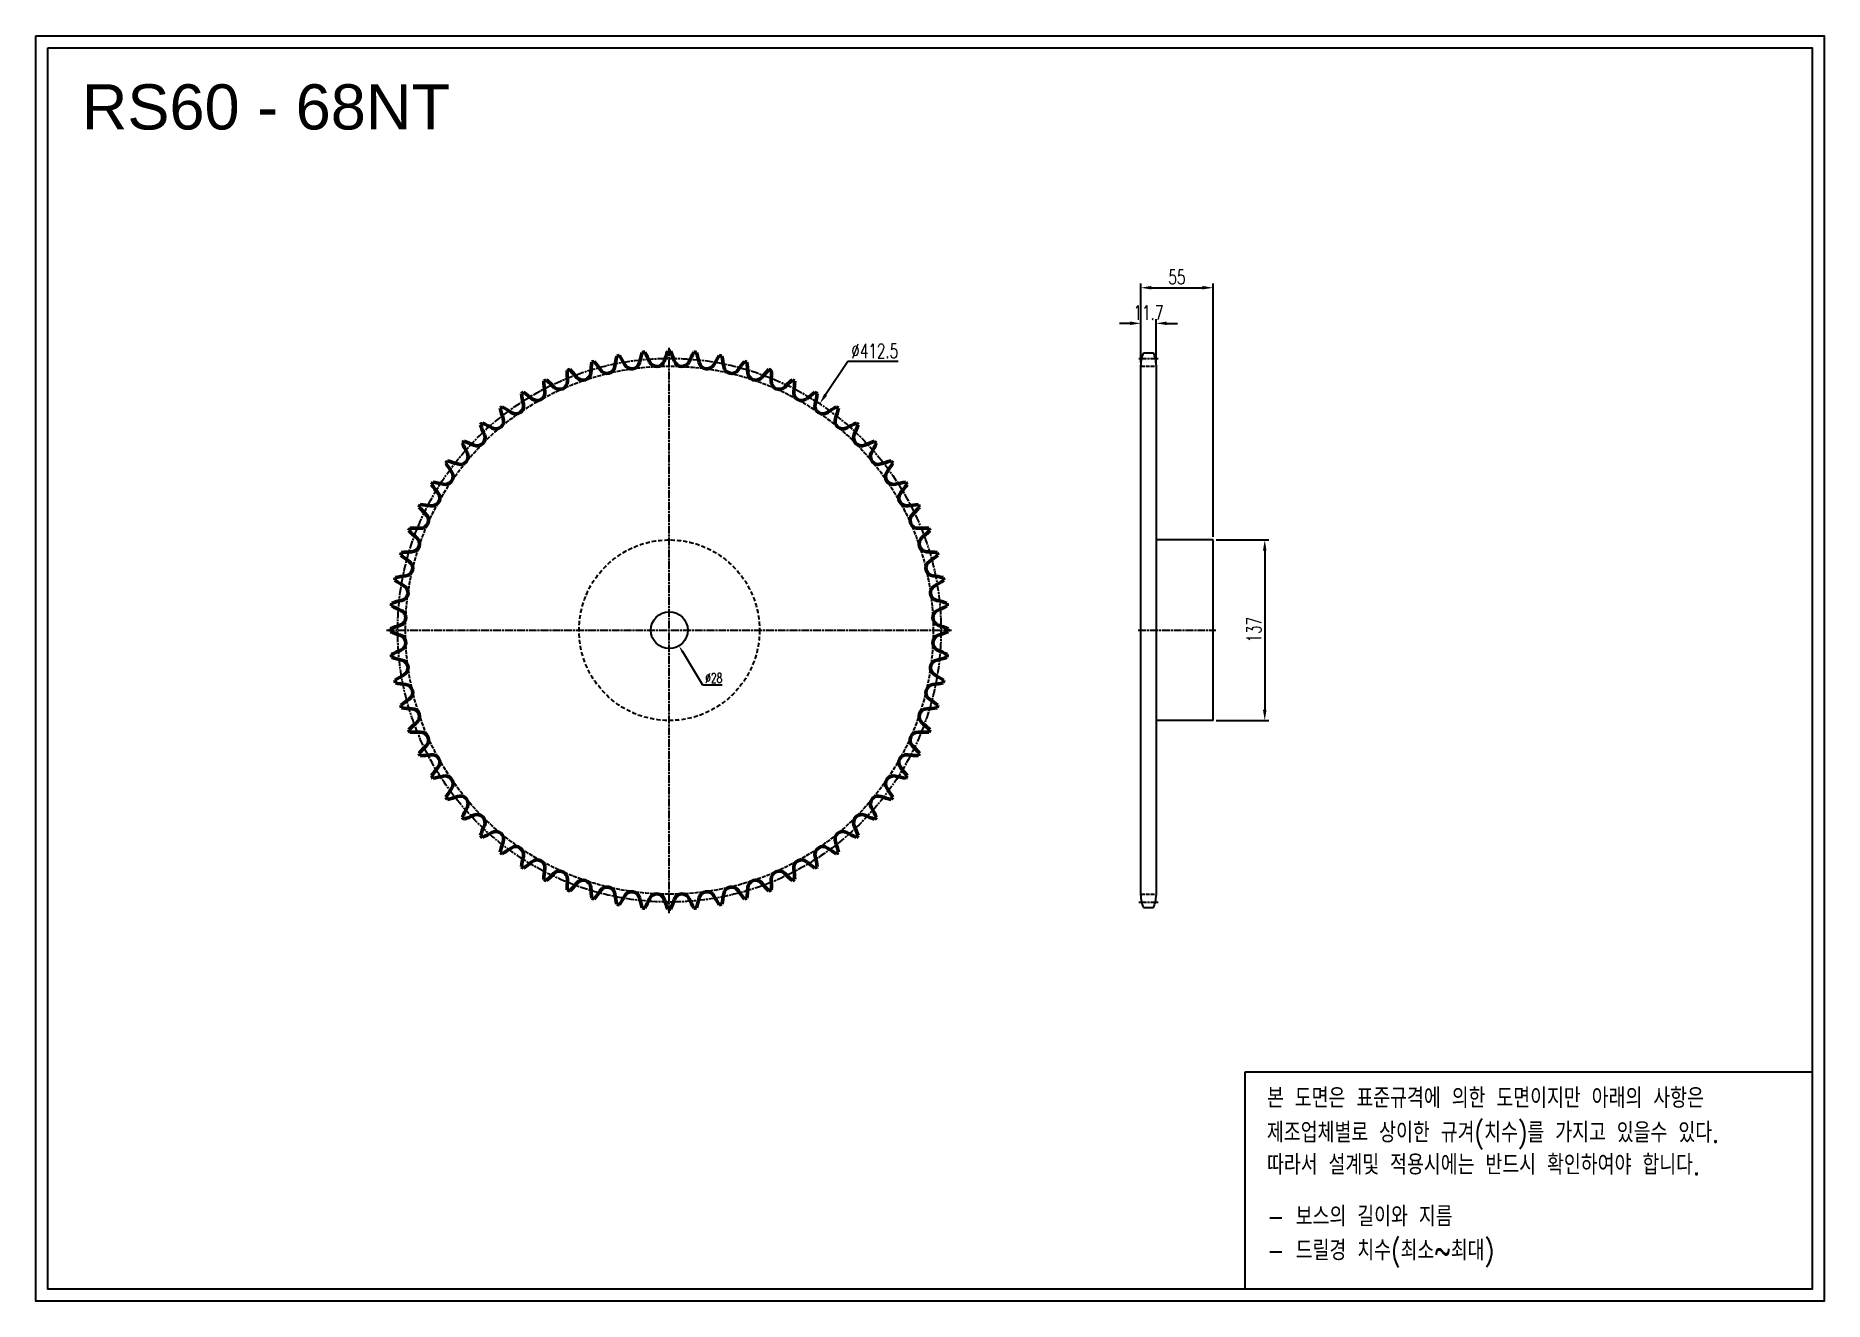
# Model space of a CAD drawing. Header units: millimetres. Extents: x 38304 to 39662, y 3715 to 4675.
import ezdxf

# ---------------------------------------------------------------- set-up
doc = ezdxf.new("R2010")
doc.units = ezdxf.units.MM
for name, pattern in [('AM_ISO02W050', [7.5, 6, -1.5]), ('AM_ISO02W050x2', [3.75, 3, -0.75]), ('AM_ISO08W050', [18, 12, -1.5, 3, -1.5]), ('AM_ISO08W050x2', [9, 6, -0.75, 1.5, -0.75]), ('HIDDEN', [9.525, 6.35, -3.175])]:
    doc.linetypes.add(name, pattern=pattern)
for name, color, linetype, lineweight in [('AM_0N', 7, 'Continuous', 50), ('AM_3N', 6, 'AM_ISO02W050', 25), ('AM_7', 4, 'AM_ISO08W050', 25), ('AM_7N', 4, 'AM_ISO08W050', 25)]:
    doc.layers.add(name, color=color, linetype=linetype, lineweight=lineweight)
doc.layers.add('HL', color=2, linetype='HIDDEN')
doc.layers.add('S-DIM', color=7, linetype='Continuous')
doc.styles.add('HAN', font='ROMANS.shx', dxfattribs={"width": 0.7, "bigfont": 'whgtxt.shx'})
doc.styles.add('HSG', font='SIMPLEX.shx', dxfattribs={"width": 0.7, "bigfont": 'HSG.shx'})
doc.styles.get("Standard").update_dxf_attribs({"font": 'arial.ttf'})
doc.dimstyles.new('APP16', dxfattribs={"dimscale": 3, "dimtxt": 2.4, "dimasz": 1.8, "dimexe": 0.7, "dimexo": 0.5, "dimgap": 0.6, "dimtad": 1, "dimtoh": 1, "dimdec": 1, "dimrnd": 0.01, "dimzin": 9, "dimdsep": 46, "dimtxsty": 'HSG', "dimcen": 0, "dimclrd": 1, "dimclre": 1, "dimclrt": 256, "dimazin": 2, "dimtp": 1, "dimtm": 1, "dimtfac": 0.5, "dimtdec": 1, "dimtofl": 0, "dimtmove": 0, "dimatfit": 3, "dimfxl": 0, "dimtvp": 1, "dimtolj": 2, "dimlwd": -1, "dimlwe": -1, "dimarcsym": 0})
doc.dimstyles.new('APP23', dxfattribs={"dimscale": 4.5, "dimtxt": 2.4, "dimasz": 1.8, "dimexe": 0.7, "dimexo": 0.5, "dimgap": 0.6, "dimtad": 1, "dimtoh": 1, "dimdec": 1, "dimrnd": 0.01, "dimzin": 9, "dimdsep": 46, "dimtxsty": 'HSG', "dimcen": 0, "dimclrd": 1, "dimclre": 1, "dimclrt": 256, "dimazin": 2, "dimtp": 1, "dimtm": 1, "dimtfac": 0.5, "dimtdec": 1, "dimtix": 1, "dimtofl": 0, "dimtmove": 0, "dimatfit": 3, "dimfxl": 0, "dimtvp": 1, "dimtolj": 2, "dimlwd": -1, "dimlwe": -1, "dimarcsym": 0})

# ---------------------------------------------------------------- blocks, each defined once
blk = doc.blocks.new('*D1')
at = {"layer": 'Defpoints', "color": 0, "transparency": 16777216}
for p in [(38899.6, 4395.8), (38671.3, 4052.2)]:
    blk.add_point(p, dxfattribs=at)
at = {"layer": 'S-DIM', "color": 1, "transparency": 16777216}
for p, q in [((38920.9, 4427.8), (38904.1, 4402.5)), ((38959.2, 4427.8), (38920.9, 4427.8))]:
    blk.add_line(p, q, dxfattribs=at)
blk.add_solid([(38903, 4403.3), (38905.2, 4401.8), (38899.6, 4395.8)], dxfattribs=at)
at = {"layer": 'S-DIM', "transparency": 16777216, "insert": (38941.4, 4435.9), "char_height": 10.8, "attachment_point": 5, "style": 'HSG'}
blk.add_mtext('\\A2;∅412.5', dxfattribs=at)
blk = doc.blocks.new('*D2')
at = {"layer": 'Defpoints', "color": 0, "transparency": 16777216}
for p in [(39155, 4456.8), (39143.3, 4424.9), (39155, 4424.3)]:
    blk.add_point(p, dxfattribs=at)
at = {"layer": 'S-DIM', "color": 1, "transparency": 16777216}
for p, q in [((39135.2, 4456.8), (39127.1, 4456.8)), ((39143.3, 4427.2), (39143.3, 4460)), ((39155, 4426.5), (39155, 4460)), ((39163.1, 4456.8), (39171.2, 4456.8))]:
    blk.add_line(p, q, dxfattribs=at)
for points in [[(39135.2, 4458.2), (39135.2, 4455.5), (39143.3, 4456.8)], [(39163.1, 4458.2), (39163.1, 4455.5), (39155, 4456.8)]]:
    blk.add_solid(points, dxfattribs=at)
at = {"layer": 'S-DIM', "transparency": 16777216, "insert": (39149.2, 4464.9), "char_height": 10.8, "attachment_point": 5, "style": 'HSG'}
blk.add_mtext('\\A2;11.7', dxfattribs=at)
blk = doc.blocks.new('*D3')
at = {"layer": 'Defpoints', "color": 0, "transparency": 16777216}
for p in [(39198.3, 4483.8), (39143.3, 4424.9), (39198.3, 4292.5)]:
    blk.add_point(p, dxfattribs=at)
at = {"layer": 'S-DIM', "color": 1, "transparency": 16777216}
for p, q in [((39143.3, 4427.2), (39143.3, 4487)), ((39151.4, 4483.8), (39190.2, 4483.8)), ((39198.3, 4294.8), (39198.3, 4487))]:
    blk.add_line(p, q, dxfattribs=at)
for points in [[(39151.4, 4485.2), (39151.4, 4482.5), (39143.3, 4483.8)], [(39190.2, 4485.2), (39190.2, 4482.5), (39198.3, 4483.8)]]:
    blk.add_solid(points, dxfattribs=at)
at = {"layer": 'S-DIM', "transparency": 16777216, "insert": (39170.8, 4491.9), "char_height": 10.8, "attachment_point": 5, "style": 'HSG'}
blk.add_mtext('\\A2;55', dxfattribs=at)
blk = doc.blocks.new('*D4')
at = {"layer": 'Defpoints', "color": 0, "transparency": 16777216}
for p in [(39198.3, 4292.5), (39198.3, 4155.5), (39237.5, 4155.5)]:
    blk.add_point(p, dxfattribs=at)
at = {"layer": 'S-DIM', "color": 1, "transparency": 16777216}
for p, q in [((39200.6, 4292.5), (39240.6, 4292.5)), ((39237.5, 4284.4), (39237.5, 4163.6)), ((39200.6, 4155.5), (39240.6, 4155.5))]:
    blk.add_line(p, q, dxfattribs=at)
for points in [[(39236.1, 4284.4), (39238.8, 4284.4), (39237.5, 4292.5)], [(39236.1, 4163.6), (39238.8, 4163.6), (39237.5, 4155.5)]]:
    blk.add_solid(points, dxfattribs=at)
at = {"layer": 'S-DIM', "transparency": 16777216, "insert": (39229.4, 4224.4), "char_height": 10.8, "attachment_point": 5, "rotation": 90, "style": 'HSG'}
blk.add_mtext('\\A2;137', dxfattribs=at)
blk = doc.blocks.new('*D5')
at = {"layer": 'Defpoints', "color": 0, "transparency": 16777216}
for p in [(38778.1, 4235.9), (38792.8, 4212.1)]:
    blk.add_point(p, dxfattribs=at)
at = {"layer": 'S-DIM', "color": 1, "transparency": 16777216}
for p, q in [((38811, 4182.4), (38795.6, 4207.5)), ((38825.5, 4182.4), (38811, 4182.4))]:
    blk.add_line(p, q, dxfattribs=at)
blk.add_solid([(38796.4, 4207.9), (38794.8, 4207), (38792.8, 4212.1)], dxfattribs=at)
at = {"layer": 'S-DIM', "transparency": 16777216, "insert": (38819.2, 4187.8), "char_height": 7.2, "attachment_point": 5, "style": 'HSG'}
blk.add_mtext('\\A2;∅28', dxfattribs=at)

msp = doc.modelspace()

# ---------------------------------------------------------------- linework, layer by layer
for p, q in [((39145.42, 4434.45), (39152.96, 4434.45)), ((39143.34, 4023.05), (39143.34, 4424.95)), ((39155.04, 4424.95), (39155.04, 4023.05)), ((39198.34, 4292.5), (39155.04, 4292.5)), ((39198.34, 4155.5), (39198.34, 4292.5)), ((39198.34, 4155.5), (39155.04, 4155.5)), ((39145.42, 4013.55), (39152.96, 4013.55))]:
    msp.add_line(p, q)
for points in [[(38304.48, 4674.96), (39662.21, 4674.96), (39662.21, 3714.94), (38304.48, 3714.94)], [(38313.62, 4665.81), (39653.07, 4665.81), (39653.07, 3724.08), (38313.62, 3724.08)]]:
    msp.add_lwpolyline(points, close=True)
at = {"color": 6}
msp.add_lwpolyline([(39222.51, 3889.04), (39653.07, 3889.04), (39653.07, 3724.08), (39222.51, 3724.08)], close=True, dxfattribs=at)
msp.add_circle((38785.45, 4224), 14)
for centre, start, end in [((39166.04, 4424.95), 155.25994, 180), ((39132.34, 4424.95), 0, 24.74006), ((39166.04, 4023.05), 180, 204.74006), ((39132.34, 4023.05), 335.25994, 0)]:
    msp.add_arc(centre, 22.7, start, end)
at = {"layer": 'AM_0N'}
for centre, radius, start, end in [((38825.87, 4415.66), 100.04, 173.27841, 177.86765), ((38785.45, 4224), 211.74, 105.60432, 106.16039), ((38650.18, 4365.67), 100.04, 33.89706, 38.4863), ((38843.38, 4411.11), 100.04, 167.98429, 172.57353), ((38785.45, 4224), 211.74, 100.3102, 100.86627), ((38663.83, 4377.55), 100.04, 28.60294, 33.19218), ((38756.94, 4428.32), 6.01, 208.60294, 347.27941), ((38860.4, 4404.97), 100.04, 162.69017, 167.27941), ((38785.45, 4224), 211.74, 95.01608, 95.57215), ((38678.52, 4388.12), 100.04, 23.30882, 27.89806), ((38775.92, 4430.08), 6.01, 203.30882, 341.98529), ((38876.78, 4397.28), 100.04, 157.39605, 161.98529), ((38785.45, 4224), 211.74, 89.72196, 90.27804), ((38694.11, 4397.28), 100.04, 18.01471, 22.60395), ((38794.97, 4430.08), 6.01, 198.01471, 336.69118), ((38892.38, 4388.12), 100.04, 152.10194, 156.69118), ((38785.45, 4224), 211.74, 84.42785, 84.98392), ((38710.49, 4404.97), 100.04, 12.72059, 17.30983), ((38813.95, 4428.32), 6.01, 192.72059, 331.39706), ((38907.06, 4377.55), 100.04, 146.80782, 151.39706), ((38785.45, 4224), 211.74, 79.13373, 79.6898), ((38727.51, 4411.11), 100.04, 7.42647, 12.01571), ((38920.71, 4365.67), 100.04, 141.5137, 146.10294), ((38785.45, 4224), 211.74, 73.83961, 74.39568), ((38745.02, 4415.66), 100.04, 2.13235, 6.72159), ((38785.45, 4224), 211.74, 116.19255, 116.74862), ((38789.96, 4419.83), 100.04, 183.86664, 188.45588), ((38626.45, 4338.41), 100.04, 44.48529, 49.07453), ((38702.12, 4412.72), 6.01, 224.48529, 3.16176), ((38808.01, 4418.57), 100.04, 178.57252, 183.16176), ((38785.45, 4224), 211.74, 110.89843, 111.45451), ((38637.68, 4352.59), 100.04, 39.19118, 43.78042), ((38719.88, 4419.61), 6.01, 219.19118, 357.86765), ((38738.21, 4424.82), 6.01, 213.89706, 352.57353), ((38832.68, 4424.82), 6.01, 187.42647, 326.10294), ((38851.01, 4419.61), 6.01, 182.13235, 320.80882), ((38933.21, 4352.59), 100.04, 136.21958, 140.80882), ((38785.45, 4224), 211.74, 68.54549, 69.10157), ((38868.78, 4412.72), 6.01, 176.83824, 315.51471), ((38762.88, 4418.57), 100.04, 356.83824, 1.42748), ((38944.44, 4338.41), 100.04, 130.92547, 135.51471), ((38785.45, 4224), 211.74, 63.25138, 63.80745), ((38780.93, 4419.83), 100.04, 351.54412, 356.13336), ((38785.45, 4224), 211.74, 121.48667, 122.04274), ((38771.88, 4419.41), 100.04, 189.16076, 193.75), ((38616.57, 4323.25), 100.04, 49.77941, 54.36865), ((38685.06, 4404.23), 6.01, 229.77941, 8.45588), ((38885.83, 4404.23), 6.01, 171.54412, 310.22059), ((38954.32, 4323.25), 100.04, 125.63135, 130.22059), ((38785.45, 4224), 211.74, 57.95726, 58.51333), ((38799.02, 4419.41), 100.04, 346.25, 350.83924), ((38785.45, 4224), 211.74, 126.78079, 127.33686), ((38753.9, 4417.32), 100.04, 194.45488, 199.04412), ((38608.14, 4307.24), 100.04, 55.07353, 59.66277), ((38668.86, 4394.2), 6.01, 235.07353, 13.75), ((38902.03, 4394.2), 6.01, 166.25, 304.92647), ((38962.76, 4307.24), 100.04, 120.33723, 124.92647), ((38816.99, 4417.32), 100.04, 340.95588, 345.54512), ((38785.45, 4224), 211.74, 52.66314, 53.21921), ((38639.57, 4369.88), 6.01, 245.66176, 24.33824), ((38785.45, 4224), 211.74, 132.0749, 132.63098), ((38736.2, 4413.59), 100.04, 199.74899, 204.33824), ((38601.21, 4290.53), 100.04, 60.36765, 64.95689), ((38653.65, 4382.72), 6.01, 240.36765, 19.04412), ((38917.24, 4382.72), 6.01, 160.95588, 299.63235), ((38969.68, 4290.53), 100.04, 115.04311, 119.63235), ((38931.32, 4369.88), 6.01, 155.66176, 294.33824), ((38834.69, 4413.59), 100.04, 335.66176, 340.25101), ((38785.45, 4224), 211.74, 47.36902, 47.9251), ((38626.73, 4355.8), 6.01, 250.95588, 29.63235), ((38785.45, 4224), 211.74, 137.36902, 137.9251), ((38718.92, 4408.23), 100.04, 205.04311, 209.63235), ((38595.86, 4273.24), 100.04, 65.66176, 70.25101), ((38975.03, 4273.24), 100.04, 109.74899, 114.33824), ((38944.16, 4355.8), 6.01, 150.36765, 289.04412), ((38851.97, 4408.23), 100.04, 330.36765, 334.95689), ((38785.45, 4224), 211.74, 42.0749, 42.63098), ((38785.45, 4224), 211.74, 142.66314, 143.21921), ((38702.2, 4401.31), 100.04, 210.33723, 214.92647), ((38592.12, 4255.54), 100.04, 70.95588, 75.54512), ((38978.77, 4255.54), 100.04, 104.45488, 109.04412), ((38868.69, 4401.31), 100.04, 325.07353, 329.66277), ((38785.45, 4224), 211.74, 36.78079, 37.33686), ((38785.45, 4224), 211.74, 147.95726, 148.51333), ((38686.2, 4392.87), 100.04, 215.63135, 220.22059), ((38590.04, 4237.57), 100.04, 76.25, 80.83924), ((38615.25, 4340.59), 6.01, 256.25, 34.92647), ((38955.64, 4340.59), 6.01, 145.07353, 283.75), ((38980.85, 4237.57), 100.04, 99.16076, 103.75), ((38884.69, 4392.87), 100.04, 319.77941, 324.36865), ((38785.45, 4224), 211.74, 31.48667, 32.04274), ((38785.45, 4224), 211.74, 153.25138, 153.80745), ((38589.62, 4219.48), 100.04, 81.54412, 86.13336), ((38605.22, 4324.39), 6.01, 261.54412, 40.22059), ((38965.68, 4324.39), 6.01, 139.77941, 278.45588), ((38981.27, 4219.48), 100.04, 93.86664, 98.45588), ((38785.45, 4224), 211.74, 26.19255, 26.74862), ((38671.04, 4383), 100.04, 220.92547, 225.51471), ((38596.72, 4307.33), 6.01, 266.83824, 45.51471), ((38974.17, 4307.33), 6.01, 134.48529, 273.16176), ((38899.85, 4383), 100.04, 314.48529, 319.07453), ((38785.45, 4224), 211.74, 158.54549, 159.10157), ((38656.86, 4371.76), 100.04, 226.21958, 230.80882), ((38590.87, 4201.43), 100.04, 86.83824, 91.42748), ((38589.84, 4289.56), 6.01, 272.13235, 50.80882), ((38980.02, 4201.43), 100.04, 88.57252, 93.16176), ((38981.05, 4289.56), 6.01, 129.19118, 267.86765), ((38914.03, 4371.76), 100.04, 309.19118, 313.78042), ((38785.45, 4224), 211.74, 20.89843, 21.45451), ((38785.45, 4224), 211.74, 163.83961, 164.39568), ((38643.77, 4359.27), 100.04, 231.5137, 236.10294), ((38593.78, 4183.58), 100.04, 92.13235, 96.72159), ((38977.11, 4183.58), 100.04, 83.27841, 87.86765), ((38927.12, 4359.27), 100.04, 303.89706, 308.4863), ((38785.45, 4224), 211.74, 15.60432, 16.16039), ((38785.45, 4224), 211.74, 169.13373, 169.6898), ((38598.33, 4166.06), 100.04, 97.42647, 102.01571), ((38584.62, 4271.23), 6.01, 277.42647, 56.10294), ((38986.27, 4271.23), 6.01, 123.89706, 262.57353), ((38972.56, 4166.06), 100.04, 77.98429, 82.57353), ((38785.45, 4224), 211.74, 10.3102, 10.86627), ((38631.9, 4345.62), 100.04, 236.80782, 241.39706), ((38581.12, 4252.5), 6.01, 282.72059, 61.39706), ((38989.77, 4252.5), 6.01, 118.60294, 257.27941), ((38939, 4345.62), 100.04, 298.60294, 303.19218), ((38785.45, 4224), 211.74, 174.42785, 174.98392), ((38621.33, 4330.93), 100.04, 242.10194, 246.69118), ((38604.48, 4149.05), 100.04, 102.72059, 107.30983), ((38579.36, 4233.53), 6.01, 288.01471, 66.69118), ((38991.53, 4233.53), 6.01, 113.30882, 251.98529), ((38966.42, 4149.05), 100.04, 72.69017, 77.27941), ((38949.56, 4330.93), 100.04, 293.30882, 297.89806), ((38785.45, 4224), 211.74, 5.01608, 5.57215), ((38612.16, 4132.67), 100.04, 108.01471, 112.60395), ((38785.45, 4224), 211.74, 179.72196, 180.27804), ((38612.16, 4315.33), 100.04, 247.39605, 251.98529), ((38958.73, 4132.67), 100.04, 67.39605, 71.98529), ((38958.73, 4315.33), 100.04, 288.01471, 292.60395), ((38785.45, 4224), 211.74, 359.72196, 0.27804), ((38579.36, 4214.47), 6.01, 293.30882, 71.98529), ((38991.53, 4214.47), 6.01, 108.01471, 246.69118), ((38621.33, 4117.07), 100.04, 113.30882, 117.89806), ((38785.45, 4224), 211.74, 185.01608, 185.57215), ((38604.48, 4298.95), 100.04, 252.69017, 257.27941), ((38581.12, 4195.5), 6.01, 298.60294, 77.27941), ((38989.77, 4195.5), 6.01, 102.72059, 241.39706), ((38966.42, 4298.95), 100.04, 282.72059, 287.30983), ((38949.56, 4117.07), 100.04, 62.10194, 66.69118), ((38785.45, 4224), 211.74, 354.42785, 354.98392), ((38631.9, 4102.38), 100.04, 118.60294, 123.19218), ((38785.45, 4224), 211.74, 190.3102, 190.86627), ((38598.33, 4281.94), 100.04, 257.98429, 262.57353), ((38584.62, 4176.77), 6.01, 303.89706, 82.57353), ((38986.27, 4176.77), 6.01, 97.42647, 236.10294), ((38972.56, 4281.94), 100.04, 277.42647, 282.01571), ((38939, 4102.38), 100.04, 56.80782, 61.39706), ((38785.45, 4224), 211.74, 349.13373, 349.6898), ((38643.77, 4088.73), 100.04, 123.89706, 128.4863), ((38927.12, 4088.73), 100.04, 51.5137, 56.10294), ((38785.45, 4224), 211.74, 195.60432, 196.16039), ((38593.78, 4264.42), 100.04, 263.27841, 267.86765), ((38589.84, 4158.44), 6.01, 309.19118, 87.86765), ((38981.05, 4158.44), 6.01, 92.13235, 230.80882), ((38977.11, 4264.42), 100.04, 272.13235, 276.72159), ((38785.45, 4224), 211.74, 343.83961, 344.39568), ((38656.86, 4076.24), 100.04, 129.19118, 133.78042), ((38785.45, 4224), 211.74, 200.89843, 201.45451), ((38590.87, 4246.57), 100.04, 268.57252, 273.16176), ((38596.72, 4140.67), 6.01, 314.48529, 93.16176), ((38974.17, 4140.67), 6.01, 86.83824, 225.51471), ((38980.02, 4246.57), 100.04, 266.83824, 271.42748), ((38914.03, 4076.24), 100.04, 46.21958, 50.80882), ((38785.45, 4224), 211.74, 338.54549, 339.10157), ((38671.04, 4065), 100.04, 134.48529, 139.07453), ((38785.45, 4224), 211.74, 206.19255, 206.74862), ((38589.62, 4228.52), 100.04, 273.86664, 278.45588), ((38605.22, 4123.61), 6.01, 319.77941, 98.45588), ((38965.68, 4123.61), 6.01, 81.54412, 220.22059), ((38981.27, 4228.52), 100.04, 261.54412, 266.13336), ((38899.85, 4065), 100.04, 40.92547, 45.51471), ((38785.45, 4224), 211.74, 333.25138, 333.80745), ((38686.2, 4055.13), 100.04, 139.77941, 144.36865), ((38884.69, 4055.13), 100.04, 35.63135, 40.22059), ((38785.45, 4224), 211.74, 211.48667, 212.04274), ((38590.04, 4210.43), 100.04, 279.16076, 283.75), ((38615.25, 4107.41), 6.01, 325.07353, 103.75), ((38702.2, 4046.69), 100.04, 145.07353, 149.66277), ((38955.64, 4107.41), 6.01, 76.25, 214.92647), ((38868.69, 4046.69), 100.04, 30.33723, 34.92647), ((38980.85, 4210.43), 100.04, 256.25, 260.83924), ((38785.45, 4224), 211.74, 327.95726, 328.51333), ((38785.45, 4224), 211.74, 216.78079, 217.33686), ((38592.12, 4192.46), 100.04, 284.45488, 289.04412), ((38626.73, 4092.2), 6.01, 330.36765, 109.04412), ((38718.92, 4039.77), 100.04, 150.36765, 154.95689), ((38944.16, 4092.2), 6.01, 70.95588, 209.63235), ((38851.97, 4039.77), 100.04, 25.04311, 29.63235), ((38978.77, 4192.46), 100.04, 250.95588, 255.54512), ((38785.45, 4224), 211.74, 322.66314, 323.21921), ((38785.45, 4224), 211.74, 222.0749, 222.63098), ((38595.86, 4174.76), 100.04, 289.74899, 294.33824), ((38639.57, 4078.12), 6.01, 335.66176, 114.33824), ((38736.2, 4034.41), 100.04, 155.66176, 160.25101), ((38931.32, 4078.12), 6.01, 65.66176, 204.33824), ((38834.69, 4034.41), 100.04, 19.74899, 24.33824), ((38975.03, 4174.76), 100.04, 245.66176, 250.25101), ((38785.45, 4224), 211.74, 317.36902, 317.9251), ((38785.45, 4224), 211.74, 227.36902, 227.9251), ((38601.21, 4157.47), 100.04, 295.04311, 299.63235), ((38653.65, 4065.28), 6.01, 340.95588, 119.63235), ((38753.9, 4030.68), 100.04, 160.95588, 165.54512), ((38668.86, 4053.8), 6.01, 346.25, 124.92647), ((38902.03, 4053.8), 6.01, 55.07353, 193.75), ((38917.24, 4065.28), 6.01, 60.36765, 199.04412), ((38816.99, 4030.68), 100.04, 14.45488, 19.04412), ((38969.68, 4157.47), 100.04, 240.36765, 244.95689), ((38785.45, 4224), 211.74, 312.0749, 312.63098), ((38785.45, 4224), 211.74, 232.66314, 233.21921), ((38608.14, 4140.76), 100.04, 300.33723, 304.92647), ((38771.88, 4028.59), 100.04, 166.25, 170.83924), ((38616.57, 4124.75), 100.04, 305.63135, 310.22059), ((38685.06, 4043.77), 6.01, 351.54412, 130.22059), ((38885.83, 4043.77), 6.01, 49.77941, 188.45588), ((38954.32, 4124.75), 100.04, 229.77941, 234.36865), ((38799.02, 4028.59), 100.04, 9.16076, 13.75), ((38962.76, 4140.76), 100.04, 235.07353, 239.66277), ((38785.45, 4224), 211.74, 306.78079, 307.33686), ((38785.45, 4224), 211.74, 237.95726, 238.51333), ((38789.96, 4028.17), 100.04, 171.54412, 176.13336), ((38785.45, 4224), 211.74, 243.25138, 243.80745), ((38626.45, 4109.59), 100.04, 310.92547, 315.51471), ((38702.12, 4035.28), 6.01, 356.83824, 135.51471), ((38808.01, 4029.43), 100.04, 176.83824, 181.42748), ((38719.88, 4028.39), 6.01, 2.13235, 140.80882), ((38851.01, 4028.39), 6.01, 39.19118, 177.86765), ((38868.78, 4035.28), 6.01, 44.48529, 183.16176), ((38762.88, 4029.43), 100.04, 358.57252, 3.16176), ((38944.44, 4109.59), 100.04, 224.48529, 229.07453), ((38785.45, 4224), 211.74, 296.19255, 296.74862), ((38780.93, 4028.17), 100.04, 3.86664, 8.45588), ((38785.45, 4224), 211.74, 301.48667, 302.04274), ((38785.45, 4224), 211.74, 248.54549, 249.10157), ((38637.68, 4095.41), 100.04, 316.21958, 320.80882), ((38825.87, 4032.34), 100.04, 182.13235, 186.72159), ((38785.45, 4224), 211.74, 253.83961, 254.39568), ((38650.18, 4082.33), 100.04, 321.5137, 326.10294), ((38738.21, 4023.18), 6.01, 7.42647, 146.10294), ((38843.38, 4036.89), 100.04, 187.42647, 192.01571), ((38663.83, 4070.45), 100.04, 326.80782, 331.39706), ((38756.94, 4019.68), 6.01, 12.72059, 151.39706), ((38860.4, 4043.03), 100.04, 192.72059, 197.30983), ((38678.52, 4059.88), 100.04, 332.10194, 336.69118), ((38775.92, 4017.92), 6.01, 18.01471, 156.69118), ((38876.78, 4050.72), 100.04, 198.01471, 202.60395), ((38694.11, 4050.72), 100.04, 337.39605, 341.98529), ((38794.97, 4017.92), 6.01, 23.30882, 161.98529), ((38892.38, 4059.88), 100.04, 203.30882, 207.89806), ((38710.49, 4043.03), 100.04, 342.69017, 347.27941), ((38813.95, 4019.68), 6.01, 28.60294, 167.27941), ((38907.06, 4070.45), 100.04, 208.60294, 213.19218), ((38727.51, 4036.89), 100.04, 347.98429, 352.57353), ((38832.68, 4023.18), 6.01, 33.89706, 172.57353), ((38920.71, 4082.33), 100.04, 213.89706, 218.4863), ((38785.45, 4224), 211.74, 285.60432, 286.16039), ((38745.02, 4032.34), 100.04, 353.27841, 357.86765), ((38933.21, 4095.41), 100.04, 219.19118, 223.78042), ((38785.45, 4224), 211.74, 290.89843, 291.45451), ((38785.45, 4224), 211.74, 259.13373, 259.6898), ((38785.45, 4224), 211.74, 264.42785, 264.98392), ((38785.45, 4224), 211.74, 269.72196, 270.27804), ((38785.45, 4224), 211.74, 275.01608, 275.57215), ((38785.45, 4224), 211.74, 280.3102, 280.86627)]:
    msp.add_arc(centre, radius, start, end, dxfattribs=at)
at = {"layer": 'AM_3N', "linetype": 'AM_ISO02W050x2'}
for p, q in [((39143.34, 4424.29), (39155.04, 4424.29)), ((39143.34, 4023.71), (39155.04, 4023.71))]:
    msp.add_line(p, q, dxfattribs=at)
msp.add_circle((38785.45, 4224), 200.29, dxfattribs=at)
at = {"layer": 'AM_7', "linetype": 'AM_ISO08W050x2'}
msp.add_circle((38785.45, 4224), 206.24, dxfattribs=at)
at = {"layer": 'AM_7N', "linetype": 'AM_ISO08W050x2'}
for p, q in [((38785.45, 4009.26), (38785.45, 4438.74)), ((39141.78, 4430.24), (39156.6, 4430.24)), ((38570.71, 4224), (39000.18, 4224)), ((39141.34, 4224), (39200.34, 4224)), ((39141.78, 4017.76), (39156.6, 4017.76))]:
    msp.add_line(p, q, dxfattribs=at)
at = {"layer": 'HL', "ltscale": 0.5}
msp.add_circle((38785.45, 4224), 68.5, dxfattribs=at)

# ---------------------------------------------------------------- texts
msp.add_text('RS60 - 68NT', height=34.2863).set_placement((38339.44, 4603.87))
at = {"color": 6, "style": 'HAN', "width": 0.8}
for s, p in [('본 도면은 표준규격에 의한 도면이지만 아래의 사항은', (39239.15, 3861.54)), ('제조업체별로 상이한 규겨(치수)를 가지고 있을수 있다.', (39239.15, 3835.31)), ('따라서 설계및 적용시에는 반드시 확인하여야 합니다.', (39239.15, 3810.94)), ('- 보스의 길이와 지름', (39239.15, 3771.68)), ('- 드릴경 치수(최소~최대)', (39239.15, 3745.9))]:
    msp.add_text(s, height=15.1389, dxfattribs=at).set_placement(p)

# ---------------------------------------------------------------- dimensions: what is measured, and where the dimension line sits
at = {"layer": 'S-DIM'}
dim = msp.add_linear_dim(base=(39198.34, 4483.81), p1=(39143.34, 4424.95), p2=(39198.34, 4292.5), dimstyle='APP23', dxfattribs=at)
dim.commit()
dim.dimension.update_dxf_attribs({"geometry": '*D3', "text_midpoint": (39170.84, 4491.91)})
dim = msp.add_linear_dim(base=(39155.04, 4456.81), p1=(39143.34, 4424.95), p2=(39155.04, 4424.29), dimstyle='APP23', dxfattribs=at)
dim.commit()
dim.dimension.update_dxf_attribs({"geometry": '*D2', "text_midpoint": (39149.19, 4456.81), "dimtype": 128})
for p1, p2, dimstyle, picture, middle in [((38671.3, 4052.23), (38899.59, 4395.77), 'APP23', '*D1', (38941.38, 4427.77)), ((38778.11, 4235.92), (38792.78, 4212.08), 'APP16', '*D5', (38819.18, 4182.43))]:
    dim = msp.add_diameter_dim_2p(p1=p1, p2=p2, dimstyle=dimstyle, dxfattribs=at)
    dim.commit()
    dim.dimension.update_dxf_attribs({"geometry": picture, "text_midpoint": middle, "dimtype": 131})
dim = msp.add_linear_dim(base=(39237.5, 4155.5), p1=(39198.34, 4292.5), p2=(39198.34, 4155.5), angle=90, dimstyle='APP23', dxfattribs=at)
dim.commit()
dim.dimension.update_dxf_attribs({"geometry": '*D4', "text_midpoint": (39237.5, 4224.41), "dimtype": 128})

doc.saveas('drawing.dxf')
